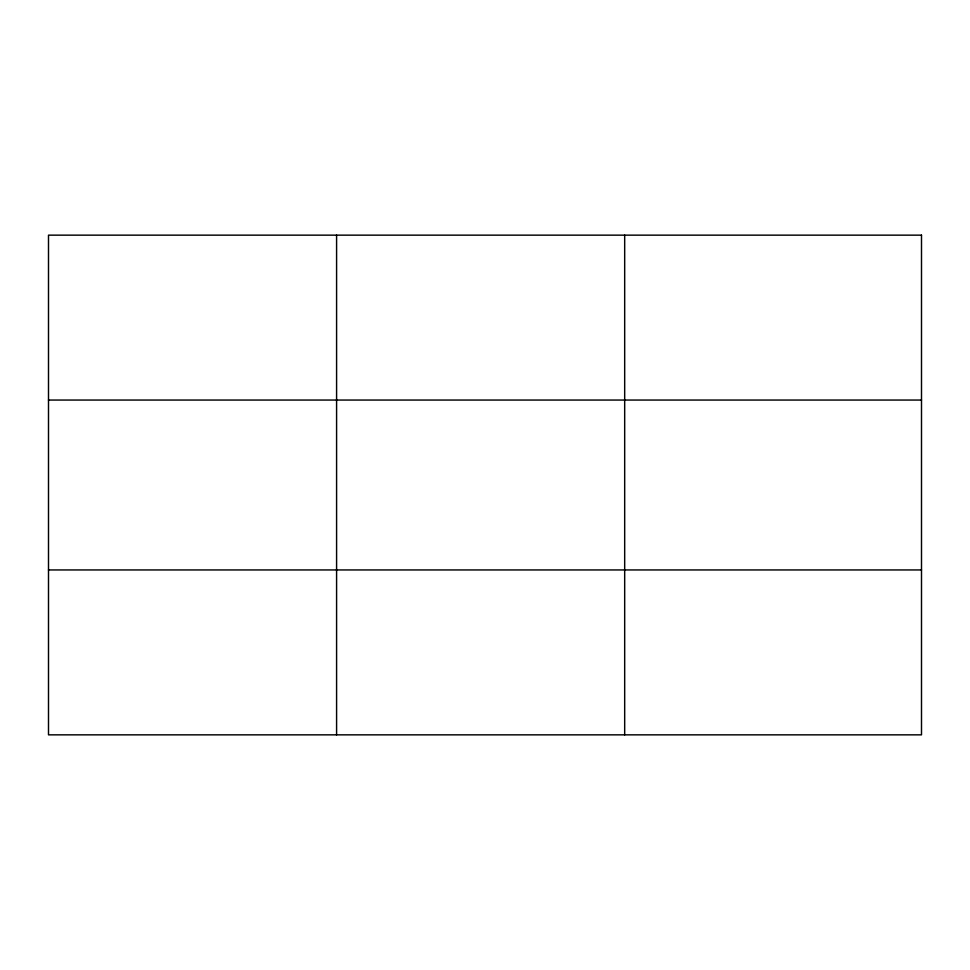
<?xml version="1.0" encoding="UTF-8"?>
<svg xmlns="http://www.w3.org/2000/svg" width="970" height="970" viewBox="0 0 970 970"><rect width="100%" height="100%" fill="white"/><g stroke="black" fill="none" stroke-linecap="round" stroke-linejoin="round"><path stroke-width="1.45" d="M336.59 235.152L336.59 734.848M624.68 235.152L624.68 734.848M48.5 400.052L921.5 400.052M48.5 569.948L921.5 569.948M921.5 235.152L921.5 734.848L48.5 734.848L48.5 235.152L921.5 235.152"/></g></svg>
